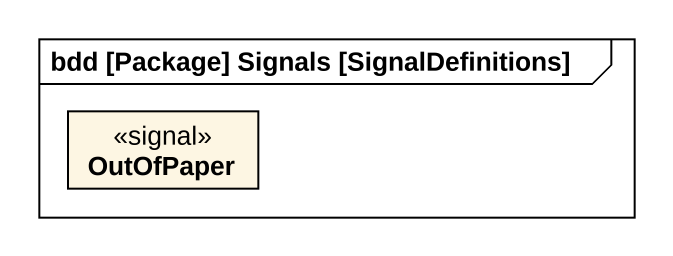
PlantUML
@startuml
mainframe bdd [Package] Signals [SignalDefinitions]
hide circle
hide empty members
class OutOfPaper <<signal>>
@enduml
